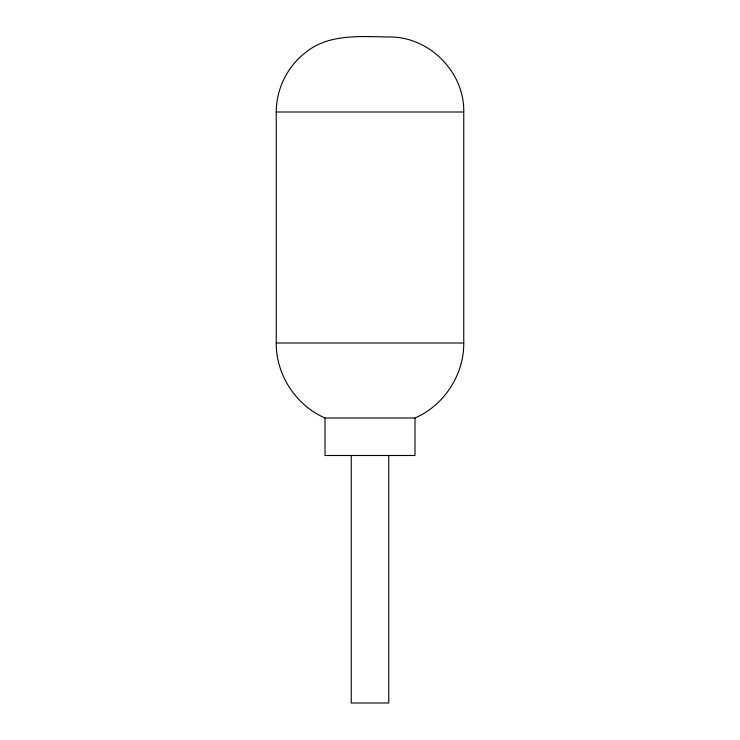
<?xml version="1.0" encoding="UTF-8"?>
<svg xmlns="http://www.w3.org/2000/svg" width="740" height="740" viewBox="0 0 740 740"><rect width="100%" height="100%" fill="white"/><g stroke="black" fill="none" stroke-linecap="round" stroke-linejoin="round"><path stroke-width="1.11" d="M463.749 342.999C464.026 374.745 444.12 405.363 415.001 417.998L324.999 417.998C295.88 405.363 275.974 374.745 276.251 342.999L276.251 111.999C276.261 89.013 287.361 66.508 305.592 52.503C328.921 33.42 360.759 36.63 388.75 37C428.839 36.158 464.591 71.909 463.749 111.999L463.749 342.999L276.251 342.999M276.251 111.999L463.749 111.999M415.001 417.998L415.001 455.498L324.999 455.498L324.999 417.998M388.75 455.498L388.75 703L351.25 703L351.25 455.498"/></g></svg>
